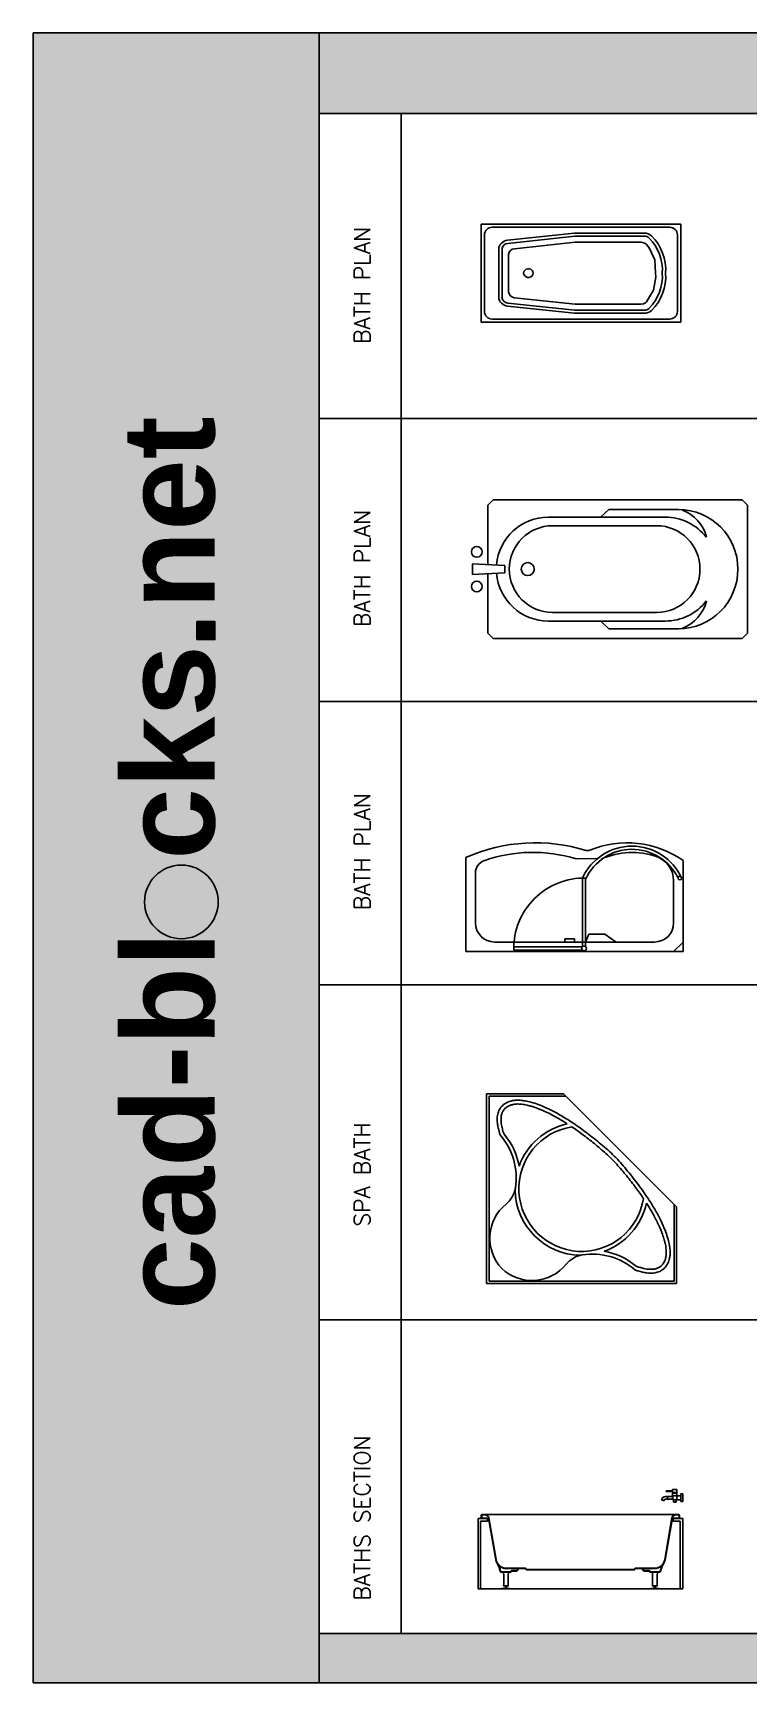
# Model space of a CAD drawing. Header units: millimetres. Extents: x 4994 to 37440, y 17304 to 30205.
# Drawn here: x 4994 to 10584, y 17304 to 30205 of the extents above; entities that cross this region are included whole.
import ezdxf

# ---------------------------------------------------------------- set-up
doc = ezdxf.new("R2010")
doc.units = ezdxf.units.MM
doc.layers.add('www.cad-blocks.net', color=7, linetype='Continuous')
doc.styles.get("Standard").update_dxf_attribs({"font": 'arial.ttf'})

# ---------------------------------------------------------------- blocks, each defined once
blk = doc.blocks.new('A$C29812C7E')
for p, q in [((0, 0.765, 0.01), (1.56, 0.765, 0.01)), ((0, 0, 0.01), (0, 0.765, 0.01)), ((0.026, 0.084, 0.01), (0.026, 0.682, 0.01)), ((0.086, 0.742, 0.01), (1.474, 0.742, 0.01)), ((0.731, 0.696, 0.01), (0.206, 0.64, 0.01)), ((0.732, 0.672, 0.01), (0.209, 0.616, 0.01)), ((1.275, 0.696, 0.01), (0.731, 0.696, 0.01)), ((1.275, 0.672, 0.01), (0.732, 0.672, 0.01)), ((1.534, 0.682, 0.01), (1.534, 0.084, 0.01)), ((1.56, 0.765, 0.01), (1.56, 0, 0.01)), ((0.137, 0.569, 0.01), (0.137, 0.383, 0.01)), ((0.163, 0.569, 0.01), (0.163, 0.383, 0.01)), ((0.219, 0.546, 0.01), (0.215, 0.53, 0.01)), ((0.215, 0.53, 0.01), (0.215, 0.528, 0.01)), ((0.215, 0.528, 0.01), (0.215, 0.383, 0.01)), ((0.229, 0.56, 0.01), (0.219, 0.546, 0.01)), ((0.243, 0.57, 0.01), (0.229, 0.56, 0.01)), ((0.261, 0.574, 0.01), (0.243, 0.57, 0.01)), ((0.735, 0.625, 0.01), (0.261, 0.574, 0.01)), ((1.252, 0.625, 0.01), (0.735, 0.625, 0.01)), ((1.262, 0.624, 0.01), (1.252, 0.625, 0.01)), ((1.279, 0.618, 0.01), (1.262, 0.624, 0.01)), ((1.292, 0.608, 0.01), (1.279, 0.618, 0.01)), ((1.313, 0.582, 0.01), (1.292, 0.608, 0.01)), ((1.358, 0.487, 0.01), (1.313, 0.582, 0.01)), ((0.334, 0.395, 0.01), (0.332, 0.383, 0.01)), ((0.341, 0.405, 0.01), (0.334, 0.395, 0.01)), ((0.351, 0.413, 0.01), (0.341, 0.405, 0.01)), ((0.363, 0.417, 0.01), (0.351, 0.413, 0.01)), ((0.376, 0.417, 0.01), (0.363, 0.417, 0.01)), ((0.388, 0.413, 0.01), (0.376, 0.417, 0.01)), ((0.398, 0.405, 0.01), (0.388, 0.413, 0.01)), ((0.405, 0.395, 0.01), (0.398, 0.405, 0.01)), ((0.407, 0.383, 0.01), (0.405, 0.395, 0.01)), ((1.363, 0.383, 0.01), (1.358, 0.487, 0.01)), ((0.137, 0.383, 0.01), (0.137, 0.196, 0.01)), ((0.163, 0.383, 0.01), (0.163, 0.196, 0.01)), ((0.215, 0.383, 0.01), (0.215, 0.238, 0.01)), ((0.332, 0.383, 0.01), (0.334, 0.372, 0.01)), ((0.334, 0.372, 0.01), (0.341, 0.362, 0.01)), ((0.341, 0.362, 0.01), (0.351, 0.354, 0.01)), ((0.351, 0.354, 0.01), (0.363, 0.35, 0.01)), ((0.363, 0.35, 0.01), (0.376, 0.35, 0.01)), ((0.376, 0.35, 0.01), (0.388, 0.354, 0.01)), ((0.388, 0.354, 0.01), (0.398, 0.362, 0.01)), ((0.398, 0.362, 0.01), (0.405, 0.372, 0.01)), ((0.405, 0.372, 0.01), (0.407, 0.383, 0.01)), ((1.348, 0.249, 0.01), (1.366, 0.351, 0.01)), ((1.366, 0.351, 0.01), (1.363, 0.383, 0.01)), ((0.209, 0.149, 0.01), (0.732, 0.093, 0.01)), ((0.215, 0.238, 0.01), (0.218, 0.222, 0.01)), ((0.218, 0.222, 0.01), (0.227, 0.208, 0.01)), ((0.227, 0.208, 0.01), (0.241, 0.197, 0.01)), ((0.241, 0.197, 0.01), (0.258, 0.191, 0.01)), ((0.258, 0.191, 0.01), (0.261, 0.191, 0.01)), ((0.261, 0.191, 0.01), (0.735, 0.14, 0.01)), ((0.735, 0.14, 0.01), (1.252, 0.14, 0.01)), ((1.252, 0.14, 0.01), (1.27, 0.143, 0.01)), ((1.27, 0.143, 0.01), (1.285, 0.151, 0.01)), ((1.285, 0.151, 0.01), (1.292, 0.158, 0.01)), ((1.292, 0.158, 0.01), (1.348, 0.249, 0.01)), ((1.474, 0.024, 0.01), (0.086, 0.024, 0.01)), ((0.206, 0.126, 0.01), (0.731, 0.07, 0.01)), ((0.731, 0.07, 0.01), (1.275, 0.07, 0.01)), ((0.732, 0.093, 0.01), (1.275, 0.093, 0.01)), ((1.56, 0, 0.01), (0, 0, 0.01))]:
    blk.add_line(p, q)
for centre, radius, start, end in [((0.086, 0.682, 0.01), 0.06, 90, 180), ((1.278, 0.619, 0.01), 0.0769, 45.4346, 91.9768), ((1.277, 0.621, 0.01), 0.0512, 45.4346, 91.9768), ((1.067, 0.409, 0.01), 0.35, 355.7059, 45.2368), ((1.069, 0.408, 0.01), 0.374, 356.1092, 45.2521), ((1.474, 0.682, 0.01), 0.06, 0, 90), ((0.211, 0.566, 0.01), 0.074, 93.9279, 177.189), ((0.212, 0.567, 0.01), 0.0493, 93.9279, 177.189), ((1.067, 0.357, 0.01), 0.35, 314.7632, 4.2941), ((1.069, 0.357, 0.01), 0.374, 314.7479, 3.8908), ((0.211, 0.2, 0.01), 0.074, 182.811, 266.0721), ((0.212, 0.198, 0.01), 0.0493, 182.811, 266.0721), ((0.086, 0.084, 0.01), 0.06, 180, 270), ((1.277, 0.144, 0.01), 0.0512, 268.0232, 314.5654), ((1.278, 0.146, 0.01), 0.0769, 268.0232, 314.5654), ((1.474, 0.084, 0.01), 0.06, 270, 0)]:
    blk.add_arc(centre, radius, start, end)
blk = doc.blocks.new('A$C685D409F')
for p, q in [((0, 1.485), (1.485, 1.485)), ((0, 0.885), (0, 1.485)), ((0.02, 1.465), (1.465, 1.465)), ((0.02, 0.865), (0.02, 1.465)), ((1.465, 1.465), (1.465, 0.02)), ((1.485, 1.485), (1.485, 0)), ((0.885, 0), (0, 0.885)), ((1.465, 0.02), (0.865, 0.02)), ((1.485, 0), (0.885, 0))]:
    blk.add_line(p, q)
for centre, radius, start, end in [((1.13, 1.118), 0.343, 46.3643, 141.2226), ((0.651, 1.74), 0.515, 229.4757, 260.4639), ((0.658, 1.764), 0.51, 229.4438, 278.9694), ((0.707, 1.458), 0.2, 278.9694, 321.2226), ((1.118, 1.13), 0.343, 308.7774, 43.6357), ((0.743, 0.743), 0.52, 110.0044, 167.5704), ((0.743, 0.743), 0.49, 278.8948, 171.1052), ((0.743, 0.743), 0.52, 1.1108, 88.8892), ((1.458, 0.707), 0.2, 128.7774, 171.0306), ((1.764, 0.658), 0.51, 171.0306, 220.5562), ((0.743, 0.743), 0.52, 282.4296, 339.9956), ((1.74, 0.651), 0.515, 189.5361, 220.5243)]:
    blk.add_arc(centre, radius, start, end)
for points, knots in [([(0.487, 0.487), (0.455, 0.521), (0.424, 0.556), (0.364, 0.627), (0.335, 0.664), (0.28, 0.736), (0.254, 0.773), (0.211, 0.837), (0.193, 0.866), (0.16, 0.921), (0.145, 0.949), (0.118, 1.002), (0.106, 1.028), (0.088, 1.072), (0.081, 1.091), (0.069, 1.128), (0.064, 1.145), (0.057, 1.176), (0.055, 1.19), (0.051, 1.216), (0.051, 1.229), (0.05, 1.251), (0.051, 1.26), (0.053, 1.278), (0.055, 1.287), (0.059, 1.303), (0.061, 1.309), (0.066, 1.323), (0.069, 1.329), (0.076, 1.341), (0.08, 1.347), (0.089, 1.357), (0.093, 1.362), (0.098, 1.367), (0.103, 1.371), (0.109, 1.375), (0.12, 1.383), (0.126, 1.386), (0.138, 1.392), (0.144, 1.394), (0.157, 1.398), (0.163, 1.399), (0.177, 1.402), (0.183, 1.402), (0.197, 1.403), (0.204, 1.403), (0.217, 1.403), (0.224, 1.402), (0.243, 1.4), (0.254, 1.398), (0.278, 1.393), (0.29, 1.389), (0.31, 1.383), (0.318, 1.38), (0.327, 1.377)], [4.647951, 4.647951, 4.647951, 4.647951, 4.817298, 4.817298, 4.988798, 4.988798, 5.160299, 5.160299, 5.296345, 5.296345, 5.432391, 5.432391, 5.568437, 5.568437, 5.674286, 5.674286, 5.780135, 5.780135, 5.86509, 5.86509, 5.950046, 5.950046, 6.015458, 6.015458, 6.08087, 6.08087, 6.132351, 6.132351, 6.183831, 6.183831, 6.235312, 6.235312, 6.283185, 6.283185, 6.283185, 6.33196, 6.33196, 6.380734, 6.380734, 6.429509, 6.429509, 6.478283, 6.478283, 6.527057, 6.527057, 6.575832, 6.575832, 6.624606, 6.624606, 6.702576, 6.702576, 6.780545, 6.780545, 6.831198, 6.831198, 6.831198, 6.831198]), ([(0.235, 0.855), (0.221, 0.877), (0.209, 0.898), (0.179, 0.948), (0.164, 0.977), (0.137, 1.032), (0.125, 1.059), (0.109, 1.102), (0.103, 1.118), (0.095, 1.145), (0.092, 1.157), (0.086, 1.183), (0.084, 1.197), (0.082, 1.218), (0.081, 1.225), (0.08, 1.24), (0.08, 1.246), (0.081, 1.258), (0.081, 1.262), (0.083, 1.272), (0.083, 1.276), (0.086, 1.289), (0.088, 1.297), (0.093, 1.308), (0.095, 1.312), (0.098, 1.319), (0.1, 1.322), (0.103, 1.327), (0.106, 1.33), (0.111, 1.337), (0.114, 1.34), (0.118, 1.344), (0.12, 1.346), (0.123, 1.348), (0.124, 1.35), (0.129, 1.353), (0.131, 1.354), (0.137, 1.358), (0.14, 1.359), (0.146, 1.362), (0.149, 1.364), (0.156, 1.366), (0.159, 1.367), (0.167, 1.369), (0.17, 1.37), (0.183, 1.372), (0.193, 1.373), (0.213, 1.373), (0.223, 1.372), (0.241, 1.37), (0.248, 1.369), (0.268, 1.364), (0.28, 1.361), (0.3, 1.355), (0.308, 1.352), (0.316, 1.349)], [5.208628, 5.208628, 5.208628, 5.208628, 5.312701, 5.312701, 5.460423, 5.460423, 5.608145, 5.608145, 5.704314, 5.704314, 5.778954, 5.778954, 5.872313, 5.872313, 5.928666, 5.928666, 5.980198, 5.980198, 6.019089, 6.019089, 6.057979, 6.057979, 6.130623, 6.130623, 6.171151, 6.171151, 6.199933, 6.199933, 6.23495, 6.23495, 6.27571, 6.27571, 6.295272, 6.295272, 6.314835, 6.314835, 6.344536, 6.344536, 6.374237, 6.374237, 6.407916, 6.407916, 6.441595, 6.441595, 6.475274, 6.475274, 6.557308, 6.557308, 6.639342, 6.639342, 6.69355, 6.69355, 6.778087, 6.778087, 6.831198, 6.831198, 6.831198, 6.831198]), ([(0.509, 0.508), (0.495, 0.522), (0.482, 0.537), (0.441, 0.582), (0.415, 0.612), (0.365, 0.674), (0.341, 0.705), (0.297, 0.764), (0.277, 0.792), (0.259, 0.819)], [4.6479509, 4.6479509, 4.6479509, 4.6479509, 4.721812, 4.721812, 4.8695341, 4.8695341, 5.0172563, 5.0172563, 5.1501401, 5.1501401, 5.1501401, 5.1501401]), ([(0.487, 0.487), (0.521, 0.455), (0.556, 0.424), (0.627, 0.364), (0.664, 0.335), (0.736, 0.28), (0.773, 0.254), (0.837, 0.211), (0.866, 0.193), (0.921, 0.16), (0.949, 0.145), (1.002, 0.118), (1.028, 0.106), (1.072, 0.088), (1.091, 0.081), (1.128, 0.069), (1.145, 0.064), (1.176, 0.057), (1.19, 0.055), (1.216, 0.051), (1.229, 0.051), (1.251, 0.05), (1.26, 0.051), (1.278, 0.053), (1.287, 0.055), (1.303, 0.059), (1.309, 0.061), (1.323, 0.066), (1.329, 0.069), (1.341, 0.076), (1.347, 0.08), (1.357, 0.089), (1.362, 0.093), (1.367, 0.098), (1.371, 0.103), (1.375, 0.109), (1.383, 0.12), (1.386, 0.126), (1.392, 0.138), (1.394, 0.144), (1.398, 0.157), (1.399, 0.163), (1.402, 0.177), (1.402, 0.183), (1.403, 0.197), (1.403, 0.204), (1.403, 0.217), (1.402, 0.224), (1.4, 0.243), (1.398, 0.254), (1.393, 0.278), (1.389, 0.29), (1.383, 0.31), (1.38, 0.318), (1.377, 0.327)], [4.647951, 4.647951, 4.647951, 4.647951, 4.817298, 4.817298, 4.988798, 4.988798, 5.160299, 5.160299, 5.296345, 5.296345, 5.432391, 5.432391, 5.568437, 5.568437, 5.674286, 5.674286, 5.780135, 5.780135, 5.86509, 5.86509, 5.950046, 5.950046, 6.015458, 6.015458, 6.08087, 6.08087, 6.132351, 6.132351, 6.183831, 6.183831, 6.235312, 6.235312, 6.283185, 6.283185, 6.283185, 6.33196, 6.33196, 6.380734, 6.380734, 6.429509, 6.429509, 6.478283, 6.478283, 6.527057, 6.527057, 6.575832, 6.575832, 6.624606, 6.624606, 6.702576, 6.702576, 6.780545, 6.780545, 6.831198, 6.831198, 6.831198, 6.831198]), ([(0.508, 0.509), (0.522, 0.495), (0.537, 0.482), (0.582, 0.441), (0.612, 0.415), (0.674, 0.365), (0.705, 0.341), (0.764, 0.297), (0.792, 0.277), (0.819, 0.259)], [4.6479509, 4.6479509, 4.6479509, 4.6479509, 4.721812, 4.721812, 4.8695341, 4.8695341, 5.0172563, 5.0172563, 5.1501401, 5.1501401, 5.1501401, 5.1501401]), ([(0.855, 0.235), (0.877, 0.221), (0.898, 0.209), (0.948, 0.179), (0.977, 0.164), (1.032, 0.137), (1.059, 0.125), (1.102, 0.109), (1.118, 0.103), (1.145, 0.095), (1.157, 0.092), (1.183, 0.086), (1.197, 0.084), (1.218, 0.082), (1.225, 0.081), (1.24, 0.08), (1.246, 0.08), (1.258, 0.081), (1.262, 0.081), (1.272, 0.083), (1.276, 0.083), (1.289, 0.086), (1.297, 0.088), (1.308, 0.093), (1.312, 0.095), (1.319, 0.098), (1.322, 0.1), (1.327, 0.103), (1.33, 0.106), (1.337, 0.111), (1.34, 0.114), (1.344, 0.118), (1.346, 0.12), (1.348, 0.123), (1.35, 0.124), (1.353, 0.129), (1.354, 0.131), (1.358, 0.137), (1.359, 0.14), (1.362, 0.146), (1.364, 0.149), (1.366, 0.156), (1.367, 0.159), (1.369, 0.167), (1.37, 0.17), (1.372, 0.183), (1.373, 0.193), (1.373, 0.213), (1.372, 0.223), (1.37, 0.241), (1.369, 0.248), (1.364, 0.268), (1.361, 0.28), (1.355, 0.3), (1.352, 0.308), (1.349, 0.316)], [5.208628, 5.208628, 5.208628, 5.208628, 5.312701, 5.312701, 5.460423, 5.460423, 5.608145, 5.608145, 5.704314, 5.704314, 5.778954, 5.778954, 5.872313, 5.872313, 5.928666, 5.928666, 5.980198, 5.980198, 6.019089, 6.019089, 6.057979, 6.057979, 6.130623, 6.130623, 6.171151, 6.171151, 6.199933, 6.199933, 6.234949, 6.234949, 6.27571, 6.27571, 6.295272, 6.295272, 6.314835, 6.314835, 6.344536, 6.344536, 6.374237, 6.374237, 6.407916, 6.407916, 6.441595, 6.441595, 6.475275, 6.475275, 6.557308, 6.557308, 6.639342, 6.639342, 6.69355, 6.69355, 6.778086, 6.778086, 6.831198, 6.831198, 6.831198, 6.831198])]:
    blk.add_open_spline(points, degree=3, knots=knots)
blk = doc.blocks.new('A$C60C24727')
at = {"linetype": 'Continuous'}
for p, q in [((0.169, 1.084), (0.127, 1.041)), ((0.127, 0.578), (0.127, 1.041)), ((0.169, 1.084), (2.117, 1.084)), ((2.159, 1.041), (2.117, 1.084)), ((2.159, 1.041), (2.159, 0.042)), ((1.516, 0.948), (0.601, 0.948)), ((1.009, 0.947), (1.074, 1.008)), ((1.074, 1.008), (1.618, 1.008)), ((1.448, 0.881), (0.635, 0.881)), ((0.008, 0.584), (0.262, 0.571)), ((0.008, 0.5), (0.008, 0.584)), ((0.262, 0.571), (0.262, 0.512)), ((0.262, 0.512), (0.008, 0.5)), ((0.127, 0.042), (0.127, 0.505)), ((0.601, 0.135), (1.516, 0.135)), ((0.635, 0.203), (1.448, 0.203)), ((1.009, 0.137), (1.074, 0.076)), ((0.127, 0.042), (0.169, 0)), ((1.074, 0.076), (1.618, 0.076)), ((2.117, 0), (2.159, 0.042)), ((2.117, 0), (0.169, 0))]:
    blk.add_line(p, q, dxfattribs=at)
for centre, radius in [((0.042, 0.677), 0.0423), ((0.44, 0.542), 0.0508), ((0.042, 0.406), 0.0423)]:
    blk.add_circle(centre, radius, dxfattribs=at)
for centre, radius, start, end in [((0.601, 0.542), 0.406, 90, 175.3491), ((1.516, 0.542), 0.406, 37.8583, 90), ((1.618, 0.542), 0.466, 0, 90), ((1.543, 0.72), 0.303, 13.7881, 69.2049), ((0.635, 0.542), 0.339, 90, 270), ((1.448, 0.542), 0.339, 270, 90), ((1.618, 0.542), 0.466, 270, 0), ((0.601, 0.542), 0.406, 184.651, 270), ((1.516, 0.542), 0.406, 270, 322.1417), ((1.543, 0.364), 0.303, 290.7951, 346.2119)]:
    blk.add_arc(centre, radius, start, end, dxfattribs=at)
blk = doc.blocks.new('A$C55853C06')
for p, q in [((1.52, 0.753), (1.52, 0.778)), ((1.555, 0.778), (1.52, 0.778)), ((1.555, 0.753), (1.555, 0.778)), ((1.455, 0.693), (1.435, 0.697)), ((1.436, 0.696), (1.435, 0.693)), ((1.454, 0.69), (1.435, 0.693)), ((1.454, 0.693), (1.454, 0.69)), ((1.52, 0.723), (1.465, 0.723)), ((1.523, 0.703), (1.465, 0.703)), ((1.5, 0.768), (1.47, 0.768)), ((1.47, 0.763), (1.47, 0.768)), ((1.5, 0.763), (1.47, 0.763)), ((1.481, 0.723), (1.481, 0.703)), ((1.5, 0.763), (1.5, 0.768)), ((1.5, 0.767), (1.52, 0.767)), ((1.5, 0.763), (1.52, 0.763)), ((1.555, 0.753), (1.52, 0.753)), ((1.52, 0.723), (1.52, 0.748)), ((1.555, 0.748), (1.52, 0.748)), ((1.522, 0.748), (1.522, 0.753)), ((1.528, 0.699), (1.528, 0.678)), ((1.528, 0.678), (1.548, 0.678)), ((1.585, 0.728), (1.547, 0.728)), ((1.585, 0.698), (1.547, 0.698)), ((1.548, 0.678), (1.548, 0.698)), ((1.553, 0.748), (1.553, 0.753)), ((1.555, 0.728), (1.555, 0.748)), ((1.6, 0.743), (1.585, 0.743)), ((1.585, 0.683), (1.585, 0.743)), ((1.6, 0.683), (1.585, 0.683)), ((1.6, 0.683), (1.6, 0.743)), ((0, 0.55), (0.074, 0.55)), ((0, 0), (0, 0.55)), ((0.02, 0.53), (0.074, 0.53)), ((0.02, 0.53), (0.02, 0)), ((0.025, 0.555), (0.025, 0.577)), ((0.028, 0.555), (0.028, 0.577)), ((0.03, 0.582), (0.055, 0.582)), ((0.03, 0.579), (0.055, 0.579)), ((0.03, 0.553), (0.082, 0.553)), ((0.03, 0.55), (0.082, 0.55)), ((0.055, 0.582), (1.545, 0.582)), ((0.074, 0.55), (0.074, 0.53)), ((0.081, 0.556), (0.138, 0.228)), ((0.084, 0.557), (0.141, 0.229)), ((1.516, 0.557), (1.459, 0.229)), ((1.519, 0.556), (1.462, 0.228)), ((1.57, 0.553), (1.518, 0.553)), ((1.57, 0.55), (1.518, 0.55)), ((1.526, 0.55), (1.526, 0.53)), ((1.6, 0.55), (1.526, 0.55)), ((1.58, 0.53), (1.526, 0.53)), ((1.57, 0.582), (1.545, 0.582)), ((1.57, 0.579), (1.545, 0.579)), ((1.572, 0.555), (1.572, 0.577)), ((1.575, 0.555), (1.575, 0.577)), ((1.58, 0.53), (1.58, 0)), ((1.6, 0), (1.6, 0.55)), ((0.181, 0.134), (0.256, 0.134)), ((0.182, 0.131), (0.253, 0.131)), ((0.22, 0.162), (0.371, 0.162)), ((0.22, 0.159), (0.371, 0.159)), ((0.256, 0.134), (0.256, 0.138)), ((0.259, 0.136), (0.259, 0.138)), ((0.262, 0.143), (0.301, 0.143)), ((0.262, 0.14), (0.303, 0.14)), ((0.306, 0.146), (0.313, 0.159)), ((0.308, 0.143), (0.317, 0.159)), ((0.374, 0.157), (0.376, 0.153)), ((0.377, 0.158), (0.379, 0.154)), ((0.381, 0.152), (1.2, 0.152)), ((0.381, 0.149), (1.2, 0.149)), ((1.219, 0.152), (1.2, 0.152)), ((1.219, 0.149), (1.2, 0.149)), ((1.223, 0.158), (1.221, 0.154)), ((1.226, 0.157), (1.224, 0.153)), ((1.38, 0.162), (1.229, 0.162)), ((1.38, 0.159), (1.229, 0.159)), ((1.292, 0.143), (1.283, 0.159)), ((1.294, 0.146), (1.287, 0.159)), ((1.338, 0.14), (1.297, 0.14)), ((1.338, 0.143), (1.299, 0.143)), ((1.341, 0.136), (1.341, 0.138)), ((1.344, 0.134), (1.344, 0.138)), ((1.419, 0.134), (1.344, 0.134)), ((1.418, 0.131), (1.347, 0.131)), ((0.186, 0.004), (0.186, 0)), ((0.249, 0.004), (0.186, 0.004)), ((0.2, 0.114), (0.2, 0.027)), ((0.2, 0.024), (0.235, 0.024)), ((0.213, 0.024), (0.213, 0.004)), ((0.223, 0.024), (0.223, 0.004)), ((0.235, 0.114), (0.235, 0.027)), ((0.249, 0), (0.249, 0.004)), ((1.351, 0), (1.351, 0.004)), ((1.351, 0.004), (1.414, 0.004)), ((1.365, 0.114), (1.365, 0.027)), ((1.4, 0.024), (1.365, 0.024)), ((1.377, 0.024), (1.377, 0.004)), ((1.387, 0.024), (1.387, 0.004)), ((1.4, 0.114), (1.4, 0.027)), ((1.414, 0.004), (1.414, 0)), ((0, 0), (1.6, 0)), ((0.186, 0), (0.249, 0)), ((1.414, 0), (1.351, 0))]:
    blk.add_line(p, q)
blk.add_circle((1.538, 0.713), 0.0175)
for centre, radius, start, end in [((1.465, 0.693), 0.03, 90, 173.3183), ((1.465, 0.693), 0.01, 90, 180), ((1.512, 0.713), 0.0126, 39.6909, 52.2486), ((0.03, 0.577), 0.005, 90, 180), ((0.03, 0.555), 0.005, 180, 270), ((0.03, 0.577), 0.002, 90, 180), ((0.03, 0.555), 0.002, 180, 270), ((0.055, 0.552), 0.03, 9.5703, 90), ((0.055, 0.552), 0.027, 9.5703, 90), ((1.545, 0.552), 0.03, 90, 170.4297), ((1.545, 0.552), 0.027, 90, 170.4297), ((1.57, 0.577), 0.005, 0, 90), ((1.57, 0.577), 0.002, 0, 90), ((1.57, 0.555), 0.005, 270, 0), ((1.57, 0.555), 0.002, 270, 0), ((0.22, 0.242), 0.083, 189.5703, 270), ((0.22, 0.242), 0.08, 189.5703, 270), ((-0.022, 0.1), 0.198, 11.3624, 29.2109), ((-0.022, 0.1), 0.201, 11.1356, 29.2109), ((0.182, 0.141), 0.01, 191.3624, 270), ((0.181, 0.14), 0.006, 191.1356, 270), ((0.524, 0.195), 0.334, 191.0636, 194.0562), ((-0.089, 0.195), 0.334, 345.9438, 348.9364), ((0.253, 0.137), 0.006, 270, 350.53), ((0.262, 0.137), 0.006, 90, 170.53), ((0.262, 0.137), 0.003, 90, 170.53), ((0.301, 0.149), 0.006, 270, 331.8194), ((0.303, 0.146), 0.006, 270, 331.8194), ((0.371, 0.156), 0.006, 24.1631, 90), ((0.371, 0.156), 0.003, 24.1631, 90), ((0.381, 0.155), 0.006, 204.1631, 270), ((0.381, 0.155), 0.003, 204.1631, 270), ((1.219, 0.155), 0.003, 270, 335.8369), ((1.219, 0.155), 0.006, 270, 335.8369), ((1.229, 0.156), 0.006, 90, 155.8369), ((1.229, 0.156), 0.003, 90, 155.8369), ((1.297, 0.146), 0.006, 208.1806, 270), ((1.299, 0.149), 0.006, 208.1806, 270), ((1.338, 0.137), 0.006, 9.47, 90), ((1.338, 0.137), 0.003, 9.47, 90), ((1.347, 0.137), 0.006, 189.47, 270), ((1.689, 0.195), 0.334, 191.0636, 194.0562), ((1.38, 0.242), 0.08, 270, 350.4297), ((1.38, 0.242), 0.083, 270, 350.4297), ((1.076, 0.195), 0.334, 345.9438, 348.9364), ((1.418, 0.141), 0.01, 270, 348.6376), ((1.419, 0.14), 0.006, 270, 348.8644), ((1.622, 0.1), 0.201, 150.7891, 168.8644), ((1.622, 0.1), 0.198, 150.7891, 168.6376), ((0.2, 0.025), 0.00177, 90, 270), ((0.235, 0.025), 0.00177, 270, 90), ((1.365, 0.025), 0.00177, 90, 270), ((1.4, 0.025), 0.00177, 270, 90)]:
    blk.add_arc(centre, radius, start, end)
blk = doc.blocks.new('A$C469A4BCD')
for p, q in [((0, 0), (0, 0.737)), ((0.862, 0.725), (1.028, 0.727)), ((1.7, 0), (1.7, 0.712)), ((0.075, 0.225), (0.075, 0.616)), ((0.912, 0.039), (0.912, 0.575)), ((0.937, 0.039), (0.937, 0.569)), ((1.625, 0.225), (1.625, 0.554)), ((0.937, 0.075), (0.962, 0.137)), ((0.962, 0.137), (1.087, 0.137)), ((1.087, 0.137), (1.175, 0.075)), ((1.475, 0.075), (0.225, 0.075)), ((0.912, 0.037), (0.375, 0.037)), ((0.912, 0.012), (0.375, 0.012)), ((0.775, 0.1), (0.775, 0.075)), ((0.85, 0.1), (0.775, 0.1)), ((0.85, 0.075), (0.85, 0.1)), ((1.7, 0.075), (1.625, 0)), ((1.7, 0), (0, 0))]:
    blk.add_line(p, q)
for centre, radius in [((1.674, 0.575), 0.0139), ((0.925, 0.025), 0.0187)]:
    blk.add_circle(centre, radius)
for centre, radius, start, end in [((0.544, -0.505), 1.356, 72.9172, 113.6227), ((0.524, -0.381), 1.157, 72.9937, 109.2946), ((1.3, 0.4), 0.425, 24.3157, 155.7504), ((1.3, 0.4), 0.4, 25.9445, 154.9922), ((0.954, 0.83), 0.04, 252.9172, 292.5532), ((1.262, 0.088), 0.763, 54.938, 112.5532), ((1.299, 0.189), 0.586, 70.9685, 113.8491), ((0.175, 0.616), 0.1, 109.2946, 180), ((1.425, 0.554), 0.2, 0, 70.9685), ((0.925, 0.025), 0.55, 88.4153, 181.3023), ((0.225, 0.225), 0.15, 180, 270), ((1.475, 0.225), 0.15, 270, 0)]:
    blk.add_arc(centre, radius, start, end)
blk = doc.blocks.new('FORMAT')
at = {"layer": 'www.cad-blocks.net', "true_color": 0x444444}
blk.add_hatch(color=250, dxfattribs=at).paths.add_polyline_path([(7231, 30205), (4994, 30205), (4994, 17304), (7231, 17304)])
at = {"layer": 'www.cad-blocks.net', "true_color": 0x546d8e}
h = blk.add_hatch(color=155, dxfattribs=at)
h.set_gradient(color1=(68, 68, 68), color2=(84, 109, 142), tint=1)
h.paths.add_polyline_path([(7231, 30205), (7231, 29576), (37440, 29576), (37440, 30205)])
for points in [[(6275, 25603), (6275, 25462), (6416, 25462), (6416, 25603)], [(5865, 23411, 1), (6442, 23411, 1)]]:
    blk.add_hatch(color=155, dxfattribs=at).paths.add_polyline_path(points)
h = blk.add_hatch(color=155, dxfattribs=at)
h.set_gradient(color1=(68, 68, 68), color2=(84, 109, 142), tint=1)
h.paths.add_polyline_path([(7231, 17691), (7231, 17304), (37440, 17304), (37440, 17691)])
at = {"color": 7}
blk.add_line((7231, 29576), (37440, 29576), dxfattribs=at)
at = {"layer": 'www.cad-blocks.net', "color": 250, "true_color": 0x444444}
for p, q in [((4994, 30205), (7231, 30205)), ((4994, 30205), (4994, 17304)), ((7231, 30205), (7231, 17304)), ((4994, 17304), (7231, 17304))]:
    blk.add_line(p, q, dxfattribs=at)
at = {"layer": 'www.cad-blocks.net'}
blk.add_line((7231, 30205), (7231, 17304), dxfattribs=at)
at = {"layer": 'www.cad-blocks.net', "color": 155, "true_color": 0x546d8e}
for p, q in [((7231, 30205), (37440, 30205)), ((7231, 17691), (7231, 29576)), ((7231, 29576), (37440, 29576)), ((7231, 29576), (37440, 29576)), ((7231, 29576), (7231, 17691)), ((7231, 29576), (37440, 29576)), ((7872, 29576), (7872, 17691)), ((7231, 27191), (37440, 27191)), ((7231, 24977), (37440, 24977)), ((7231, 22763), (37440, 22763)), ((7231, 20144), (37440, 20144)), ((7231, 17691), (37440, 17691)), ((7231, 17691), (37440, 17691)), ((7231, 17691), (37440, 17691)), ((7231, 17691), (37440, 17691)), ((7231, 17304), (37440, 17304))]:
    blk.add_line(p, q, dxfattribs=at)
blk.add_lwpolyline([(6275, 25462), (6275, 25603), (6416, 25603), (6416, 25462)], close=True, dxfattribs=at)
blk.add_circle((6154, 23411), 288, dxfattribs=at)
at = {"layer": 'www.cad-blocks.net', "color": 155, "true_color": 0x546d8e, "char_height": 125, "attachment_point": 1, "rotation": 90}
for s, insert in [('{\\Fsimplex|c0;BATH PLAN}', (7504, 27774)), ('{\\Fsimplex|c0;BATH PLAN}', (7504, 25560)), ('{\\Fsimplex|c0;BATH PLAN}', (7504, 23346)), ('{\\Fsimplex|c0;SPA BATH}', (7504, 20873)), ('{\\Fsimplex|c0;BATHS SECTION}', (7504, 17948))]:
    blk.add_mtext_dynamic_manual_height_columns(s, width=5331.34, gutter_width=12.5, heights=[0], dxfattribs=dict(at, insert=insert))
at = {"layer": 'www.cad-blocks.net', "insert": (5693, 20220), "char_height": 720, "attachment_point": 1, "rotation": 90}
blk.add_mtext_dynamic_manual_height_columns('{\\fArial|b1|i0|c0|p34;\\C255;\\c16777215;cad-bl  cks net}', width=33614.95, gutter_width=12.5, heights=[0], dxfattribs=at)

msp = doc.modelspace()

# ---------------------------------------------------------------- block references
at = {"color": 7, "xscale": 1000, "yscale": 1000, "zscale": 1000}
for name, p in [('A$C29812C7E', (8498, 27944, -10)), ('A$C60C24727', (8422, 25471)), ('A$C469A4BCD', (8378, 23022)), ('A$C55853C06', (8474, 18039))]:
    msp.add_blockref(name, p, dxfattribs=at)
at = {"color": 7, "xscale": -1000, "yscale": 1000, "zscale": 1000, "rotation": 90}
msp.add_blockref('A$C685D409F', (10026, 21911), dxfattribs=at)
at = {"layer": 'www.cad-blocks.net'}
msp.add_blockref('FORMAT', (0, 0), dxfattribs=at)

doc.saveas('drawing.dxf')
